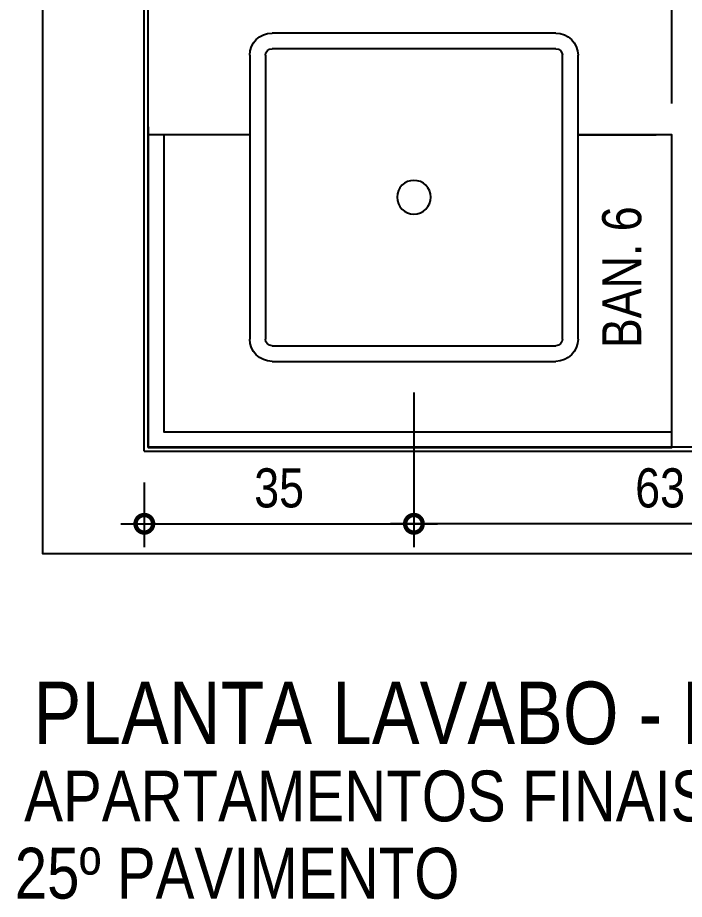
# Model space of a CAD drawing. Header units: metres. Extents: x 3 to 168, y -142 to 28.
# Drawn here: x 91.362 to 92.215, y -25.114 to -23.986 of the extents above; entities that cross this region are included whole.
import ezdxf

# ---------------------------------------------------------------- set-up
doc = ezdxf.new("R2010")
doc.units = ezdxf.units.M
for name, color, linetype in [('ARQ-ALV ACAB', 4, 'Continuous'), ('ARQ-ALV OSSO', 5, 'Continuous'), ('ARQ-DIM', 2, 'Continuous'), ('ARQ-HID', 2, 'Continuous'), ('ARQ-TXT', 2, 'Continuous')]:
    doc.layers.add(name, color=color, linetype=linetype)
doc.styles.add('Adesa', font='ARIALN.TTF')
doc.dimstyles.new('ADESA 1-0025', dxfattribs={"dimtxt": 0.05, "dimasz": 0.045, "dimexe": 0.03, "dimexo": 0.04, "dimgap": 0.02, "dimtad": 1, "dimtoh": 1, "dimdec": 0, "dimlfac": 100, "dimzin": 4, "dimtxsty": 'Adesa', "dimblk": 'DOTSMALL', "dimcen": 1, "dimdle": 0.03, "dimclrd": 1, "dimclre": 1, "dimclrt": 256, "dimazin": 1, "dimtm": 1e-09, "dimtfac": 1, "dimtdec": 0, "dimtix": 1, "dimtmove": 2, "dimatfit": 0, "dimldrblk": 'DOTSMALL', "dimfxl": 0.8, "dimtvp": 2, "dimtolj": 1, "dimtzin": 0, "dimarcsym": 0})

# ---------------------------------------------------------------- blocks, each defined once
blk = doc.blocks.new('ARQ-HID-CUBA Q')
for points in [[(-0.1816, 0), (0.1816, 0)], [(-0.1816, -0.11), (0.1816, -0.11)], [(-0.1816, -0.13), (0.1816, -0.13)], [(-0.21, -0.5016), (-0.21, -0.1384)], [(-0.19, -0.5016), (-0.19, -0.1384)], [(0.19, -0.1384), (0.19, -0.5016)], [(0.21, -0.1384), (0.21, -0.5016)], [(-0.21, -0.4), (-0.31, -0.4)], [(0.21, -0.4), (0.31, -0.4)], [(0.1816, -0.51), (-0.1816, -0.51)], [(0.1816, -0.53), (-0.1816, -0.53)], [(0.1816, -0.53), (-0.1816, -0.53)]]:
    blk.add_lwpolyline(points)
blk.add_circle((0, -0.32), 0.0216)
for centre, radius, start, end in [((-0.1816, -0.1384), 0.0284, 90, 180), ((0.1816, -0.1384), 0.0284, 0, 90), ((-0.1816, -0.1384), 0.0084, 90, 180), ((0.1816, -0.1384), 0.0084, 0, 90), ((-0.1816, -0.5016), 0.0284, 180, 270), ((-0.1816, -0.5016), 0.0084, 180, 270), ((0.1816, -0.5016), 0.0284, 270, 0), ((0.1816, -0.5016), 0.0084, 270, 0)]:
    blk.add_arc(centre, radius, start, end)
blk = doc.blocks.new('_DotSmall')
at = {"color": 0, "linetype": 'ByBlock', "const_width": 0.5}
blk.add_lwpolyline([(-0.0625, 0, 1), (0.0625, 0, 1)], format="xyb", close=True, dxfattribs=at)
blk = doc.blocks.new('*D124')
at = {"layer": 'ARQ-DIM', "color": 1, "lineweight": -2, "transparency": 16777216}
for p, q in [((91.8693, -24.466), (91.8693, -24.6638)), ((92.4992, -24.4908), (92.4992, -24.6638)), ((92.5292, -24.6338), (91.8393, -24.6338))]:
    blk.add_line(p, q, dxfattribs=at)
at = {"layer": 'Defpoints', "color": 0, "transparency": 16777216}
for p in [(91.8693, -24.426, 0), (92.4992, -24.4508), (91.8693, -24.6338)]:
    blk.add_point(p, dxfattribs=at)
at = {"layer": 'ARQ-DIM', "color": 1, "lineweight": -2, "transparency": 16777216, "xscale": 0.045, "yscale": 0.045, "zscale": 0.045, "rotation": 180}
blk.add_blockref('_DotSmall', (91.8693, -24.6338), dxfattribs=at)
at = {"layer": 'ARQ-DIM', "color": 1, "lineweight": -2, "transparency": 16777216, "xscale": 0.045, "yscale": 0.045, "zscale": 0.045}
blk.add_blockref('_DotSmall', (92.4992, -24.6338), dxfattribs=at)
at = {"layer": 'ARQ-DIM', "transparency": 16777216, "insert": (92.1843, -24.5882), "char_height": 0.05, "attachment_point": 5, "style": 'Adesa'}
blk.add_mtext('\\A1;63', dxfattribs=at)
blk = doc.blocks.new('*D125')
at = {"layer": 'ARQ-DIM', "color": 1, "lineweight": -2, "transparency": 16777216}
for p, q in [((91.8693, -24.506), (91.8693, -24.6638)), ((91.5243, -24.5808), (91.5243, -24.6638)), ((91.4943, -24.6338), (91.8993, -24.6338))]:
    blk.add_line(p, q, dxfattribs=at)
at = {"layer": 'Defpoints', "color": 0, "transparency": 16777216}
for p in [(91.8693, -24.466), (91.5243, -24.5408, 0), (91.8693, -24.6338)]:
    blk.add_point(p, dxfattribs=at)
at = {"layer": 'ARQ-DIM', "color": 1, "lineweight": -2, "transparency": 16777216, "xscale": 0.045, "yscale": 0.045, "zscale": 0.045, "rotation": 180}
blk.add_blockref('_DotSmall', (91.5243, -24.6338), dxfattribs=at)
at = {"layer": 'ARQ-DIM', "color": 1, "lineweight": -2, "transparency": 16777216, "xscale": 0.045, "yscale": 0.045, "zscale": 0.045}
blk.add_blockref('_DotSmall', (91.8693, -24.6338), dxfattribs=at)
at = {"layer": 'ARQ-DIM', "transparency": 16777216, "insert": (91.6968, -24.5882), "char_height": 0.05, "attachment_point": 5, "style": 'Adesa'}
blk.add_mtext('\\A1;35', dxfattribs=at)
blk = doc.blocks.new('*D126')
at = {"layer": 'ARQ-DIM', "color": 1, "lineweight": -2, "transparency": 16777216}
for p, q in [((92.1993, -24.096), (92.1993, -23.74)), ((92.7993, -24.096), (92.7993, -23.74)), ((92.1693, -23.77), (92.8293, -23.77))]:
    blk.add_line(p, q, dxfattribs=at)
at = {"layer": 'Defpoints', "color": 0, "transparency": 16777216}
for p in [(92.7993, -23.77), (92.1993, -24.136), (92.7993, -24.136)]:
    blk.add_point(p, dxfattribs=at)
at = {"layer": 'ARQ-DIM', "color": 1, "lineweight": -2, "transparency": 16777216, "xscale": 0.045, "yscale": 0.045, "zscale": 0.045, "rotation": 180}
blk.add_blockref('_DotSmall', (92.1993, -23.77), dxfattribs=at)
at = {"layer": 'ARQ-DIM', "color": 1, "lineweight": -2, "transparency": 16777216, "xscale": 0.045, "yscale": 0.045, "zscale": 0.045}
blk.add_blockref('_DotSmall', (92.7993, -23.77), dxfattribs=at)
at = {"layer": 'ARQ-DIM', "transparency": 16777216, "insert": (92.4993, -23.7244), "char_height": 0.05, "width": 0.001722, "attachment_point": 5, "style": 'Adesa'}
blk.add_mtext('\\A1;60 - mín.', dxfattribs=at)
blk = doc.blocks.new('AREAS MOLHADAS')
blk.add_lwpolyline([(91.5293, -24.1259), (91.5293, -24.5358), (92.1643, -24.536)])
at = {"layer": 'ARQ-ALV ACAB'}
for p, q in [((91.5293, -24.5358), (91.5293, -23.3158)), ((92.7993, -24.536), (91.5293, -24.5358))]:
    blk.add_line(p, q, dxfattribs=at)
at = {"layer": 'ARQ-ALV OSSO'}
for points in [[(91.5243, -24.5408), (91.5243, -23.3108), (91.5743, -23.3108), (91.5743, -23.2208), (91.5243, -23.2208), (91.3942, -23.2211), (91.3942, -24.5416)], [(91.3942, -24.5416), (91.3942, -24.6716), (92.9443, -24.6716), (92.9443, -24.241)]]:
    blk.add_lwpolyline(points, dxfattribs=at)
at = {"layer": 'ARQ-ALV OSSO', "elevation": 0}
blk.add_lwpolyline([(91.5243, -24.5408), (92.8043, -24.541)], dxfattribs=at)
at = {"layer": 'ARQ-HID'}
for points in [[(91.6593, -24.136), (91.5293, -24.136), (91.5293, -24.536), (92.1993, -24.536), (92.1993, -24.136), (92.0793, -24.136)], [(91.5493, -24.136), (91.5493, -24.516), (92.1993, -24.516)]]:
    blk.add_lwpolyline(points, dxfattribs=at)
at = {"layer": 'ARQ-HID', "xscale": -1, "rotation": 180}
blk.add_blockref('ARQ-HID-CUBA Q', (91.8693, -24.536, 0), dxfattribs=at)
at = {"layer": 'ARQ-TXT', "ltscale": 0.5, "style": 'Adesa'}
blk.add_text('PLANTA LAVABO - HIDRÁULICA', height=0.08, dxfattribs=at).set_placement((91.3826, -24.9157))
at = {"layer": 'ARQ-TXT', "style": 'Adesa'}
for s, p in [('APARTAMENTOS FINAIS 02 a 04, 07 a  09', (91.3706, -25.0145, 108.9697)), ('25º PAVIMENTO', (91.3585, -25.1133, 217.9394))]:
    blk.add_text(s, height=0.065, dxfattribs=at).set_placement(p)
at = {"layer": 'ARQ-TXT', "insert": (92.1102, -24.4091, 0), "char_height": 0.05, "attachment_point": 1, "rotation": 90, "style": 'Adesa'}
blk.add_mtext_dynamic_manual_height_columns('BAN. 6', width=0.217295, gutter_width=1, heights=[0], dxfattribs=at)
at = {"layer": 'ARQ-DIM'}
dim = blk.add_linear_dim(base=(92.7993, -23.77), p1=(92.1993, -24.136), p2=(92.7993, -24.136), text='<> - mín.', dimstyle='ADESA 1-0025', dxfattribs=at)
dim.commit()
dim.dimension.update_dxf_attribs({"geometry": '*D126', "text_midpoint": (92.4993, -23.7244)})
for base, p1, p2, picture, middle in [((91.8693, -24.6338), (92.4992, -24.4508), (91.8693, -24.426, 0), '*D124', (92.1843, -24.5882)), ((91.86934, -24.63377), (91.52431, -24.54079, 0), (91.86934, -24.46599), '*D125', (91.69683, -24.58824))]:
    dim = blk.add_linear_dim(base=base, p1=p1, p2=p2, dimstyle='ADESA 1-0025', dxfattribs=at)
    dim.commit()
    dim.dimension.update_dxf_attribs({"geometry": picture, "text_midpoint": middle})

msp = doc.modelspace()

# ---------------------------------------------------------------- block references
msp.add_blockref('AREAS MOLHADAS', (0, 0))

doc.saveas('drawing.dxf')
